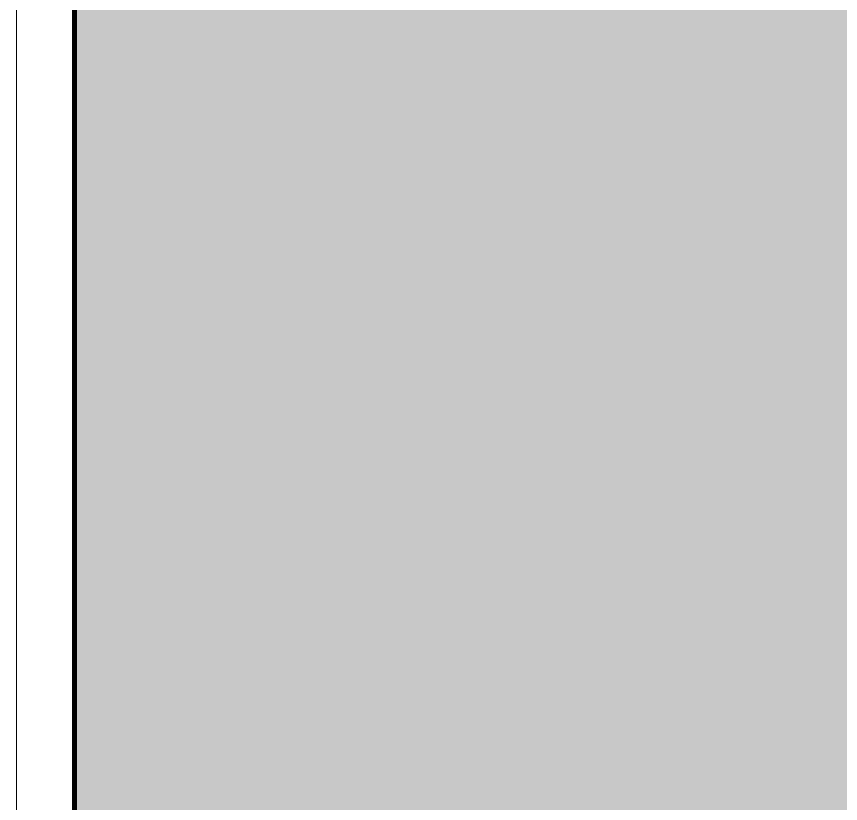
# Model space of a CAD drawing. Header units: millimetres. Extents: x -63086 to 144078, y -129912 to 13382.
# Drawn here: x 44799 to 49406, y -20915 to -16512 of the extents above; entities that cross this region are included whole.
import ezdxf

# ---------------------------------------------------------------- set-up
doc = ezdxf.new("R2010")
doc.units = ezdxf.units.MM
doc.layers.get('0').update_dxf_attribs({"lineweight": 0})
doc.layers.add('01用紙枠', color=7, linetype='Continuous', lineweight=5)

msp = doc.modelspace()

# ---------------------------------------------------------------- hatches: boundary and pattern name
at = {"ltscale": 10, "true_color": 0xfeeab9, "transparency": 33554480}
h = msp.add_hatch(color=254, dxfattribs=at)
h.dxf.hatch_style = 1
h.paths.add_polyline_path([(67804.4104, -10862.683), (45122.7384, -10862.683), (45122.7384, -26735.199), (67804.4104, -26735.199)])

# ---------------------------------------------------------------- linework, layer by layer
at = {"layer": '01用紙枠'}
msp.add_lwpolyline([(44798.5969, -10550.1355), (44798.5969, -27047.7465), (68128.5519, -27047.7465), (68128.5519, -10550.1355)], close=True, dxfattribs=at)
msp.add_lwpolyline([(44798.5969, -10550.1355), (44798.5969, -27047.7465), (68128.5519, -27047.7465), (68128.5519, -10550.1355)], close=True, dxfattribs=at)
at = {"layer": '01用紙枠', "const_width": 27.7738}
msp.add_lwpolyline([(45122.7384, -26735.199), (67804.4104, -26735.199), (67804.4104, -10862.683), (45122.7384, -10862.683)], close=True, dxfattribs=at)
msp.add_lwpolyline([(45122.7384, -26735.199), (67804.4104, -26735.199), (67804.4104, -10862.683), (45122.7384, -10862.683)], close=True, dxfattribs=at)
msp.add_lwpolyline([(45122.7384, -26735.199), (67804.4104, -26735.199), (67804.4104, -10862.683), (45122.7384, -10862.683)], close=True, dxfattribs=at)
at = {"layer": '01用紙枠', "lineweight": 5, "const_width": 27.7738}
msp.add_lwpolyline([(45122.7384, -26735.199), (67804.4104, -26735.199), (67804.4104, -10862.683), (45122.7384, -10862.683)], close=True, dxfattribs=at)
msp.add_lwpolyline([(45122.7384, -26735.199), (67804.4104, -26735.199), (67804.4104, -10862.683), (45122.7384, -10862.683)], close=True, dxfattribs=at)

doc.saveas('drawing.dxf')
